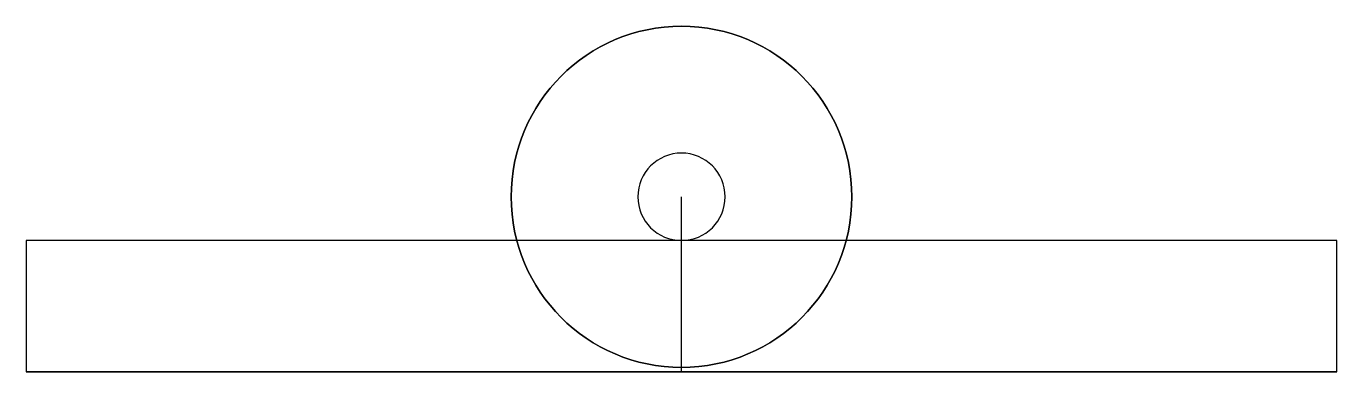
# Model space of a CAD drawing. Header units: centimetres. Extents: x -1.5 to 1.5, y 0 to 0.79.
import ezdxf

# ---------------------------------------------------------------- set-up
doc = ezdxf.new("R2010")
doc.units = ezdxf.units.CM
doc.header["$MEASUREMENT"] = 0
for name, color, linetype in [('Enganche Plataforma v3_Sketch1', 7, 'Continuous'), ('Enganche Plataforma v3_Sketch2', 7, 'Continuous'), ('Enganche Plataforma v3_Sketch3', 7, 'Continuous'), ('Enganche Plataforma v3_Sketch4', 7, 'Continuous'), ('Enganche Plataforma v3_Sketch5', 7, 'Continuous')]:
    doc.layers.add(name, color=color, linetype=linetype)

msp = doc.modelspace()

# ---------------------------------------------------------------- linework, layer by layer
at = {"layer": 'Enganche Plataforma v3_Sketch1'}
for p, q in [((0, 0, -3.866), (-1.5, 0, -3)), ((-1.5, 0, -3), (1.5, 0, -3)), ((1.5, 0), (-1.5, 0)), ((-1.5, 0), (-1.5, 0, -3)), ((-1.5, 0, -3), (0.3028, 0, -3)), ((1.5, 0, -3), (-0.2321, 0, -3)), ((1.5, 0, -3), (0, 0, -3.866)), ((0, 0), (1.5, 0)), ((1.5, 0, -3), (1.5, 0))]:
    msp.add_line(p, q, dxfattribs=at)
msp.add_point((0, 0), dxfattribs=at)
at = {"layer": 'Enganche Plataforma v3_Sketch2'}
for p, q in [((0, 0), (0, 0.4)), ((1.5, 0.3), (-1.5, 0.3)), ((-1.5, 0.3), (-1.5, 0)), ((1.5, 0), (1.5, 0.3)), ((-1.5, 0), (1.5, 0))]:
    msp.add_line(p, q, dxfattribs=at)
msp.add_circle((0, 0.4), 0.39, dxfattribs=at)
msp.add_point((0, 0), dxfattribs=at)
at = {"layer": 'Enganche Plataforma v3_Sketch3', "extrusion": (0, 0, -1)}
for radius in [0.39, 0.1]:
    msp.add_circle((0, 0.4, 6), radius, dxfattribs=at)
at = {"layer": 'Enganche Plataforma v3_Sketch3'}
msp.add_point((0, 0, -6), dxfattribs=at)
at = {"layer": 'Enganche Plataforma v3_Sketch4'}
for p, q in [((-1.5, 0, -3), (0, 0, -3.866)), ((1.5, 0), (-1.5, 0)), ((-1.5, 0), (-1.5, 0, -3)), ((-0.8, 0, -2.5292), (-0.8, 0, -0.8)), ((-0.8, 0, -0.8), (0.8314, 0, -0.8)), ((0.8314, 0, -2.5292), (-0.8, 0, -2.5292)), ((-0.8, 0), (-0.8, 0, -0.8)), ((0, 0, -3.866), (1.5, 0, -3)), ((0.8314, 0, -0.8), (0.8314, 0, -2.5292)), ((1.5, 0, -3), (1.5, 0))]:
    msp.add_line(p, q, dxfattribs=at)
at = {"layer": 'Enganche Plataforma v3_Sketch4', "extrusion": (0, -1, 0)}
for centre in [(-0.8, -2.5292), (-0.8, -0.8), (0.8314, -2.5292), (0.8314, -0.8)]:
    msp.add_circle(centre, 0.15, dxfattribs=at)
at = {"layer": 'Enganche Plataforma v3_Sketch4'}
msp.add_point((0, 0), dxfattribs=at)
at = {"layer": 'Enganche Plataforma v3_Sketch5', "extrusion": (0, 0, -1)}
msp.add_circle((0, 0.4, 6), 0.1, dxfattribs=at)
at = {"layer": 'Enganche Plataforma v3_Sketch5'}
msp.add_point((0, 0, -6), dxfattribs=at)

doc.saveas('drawing.dxf')
